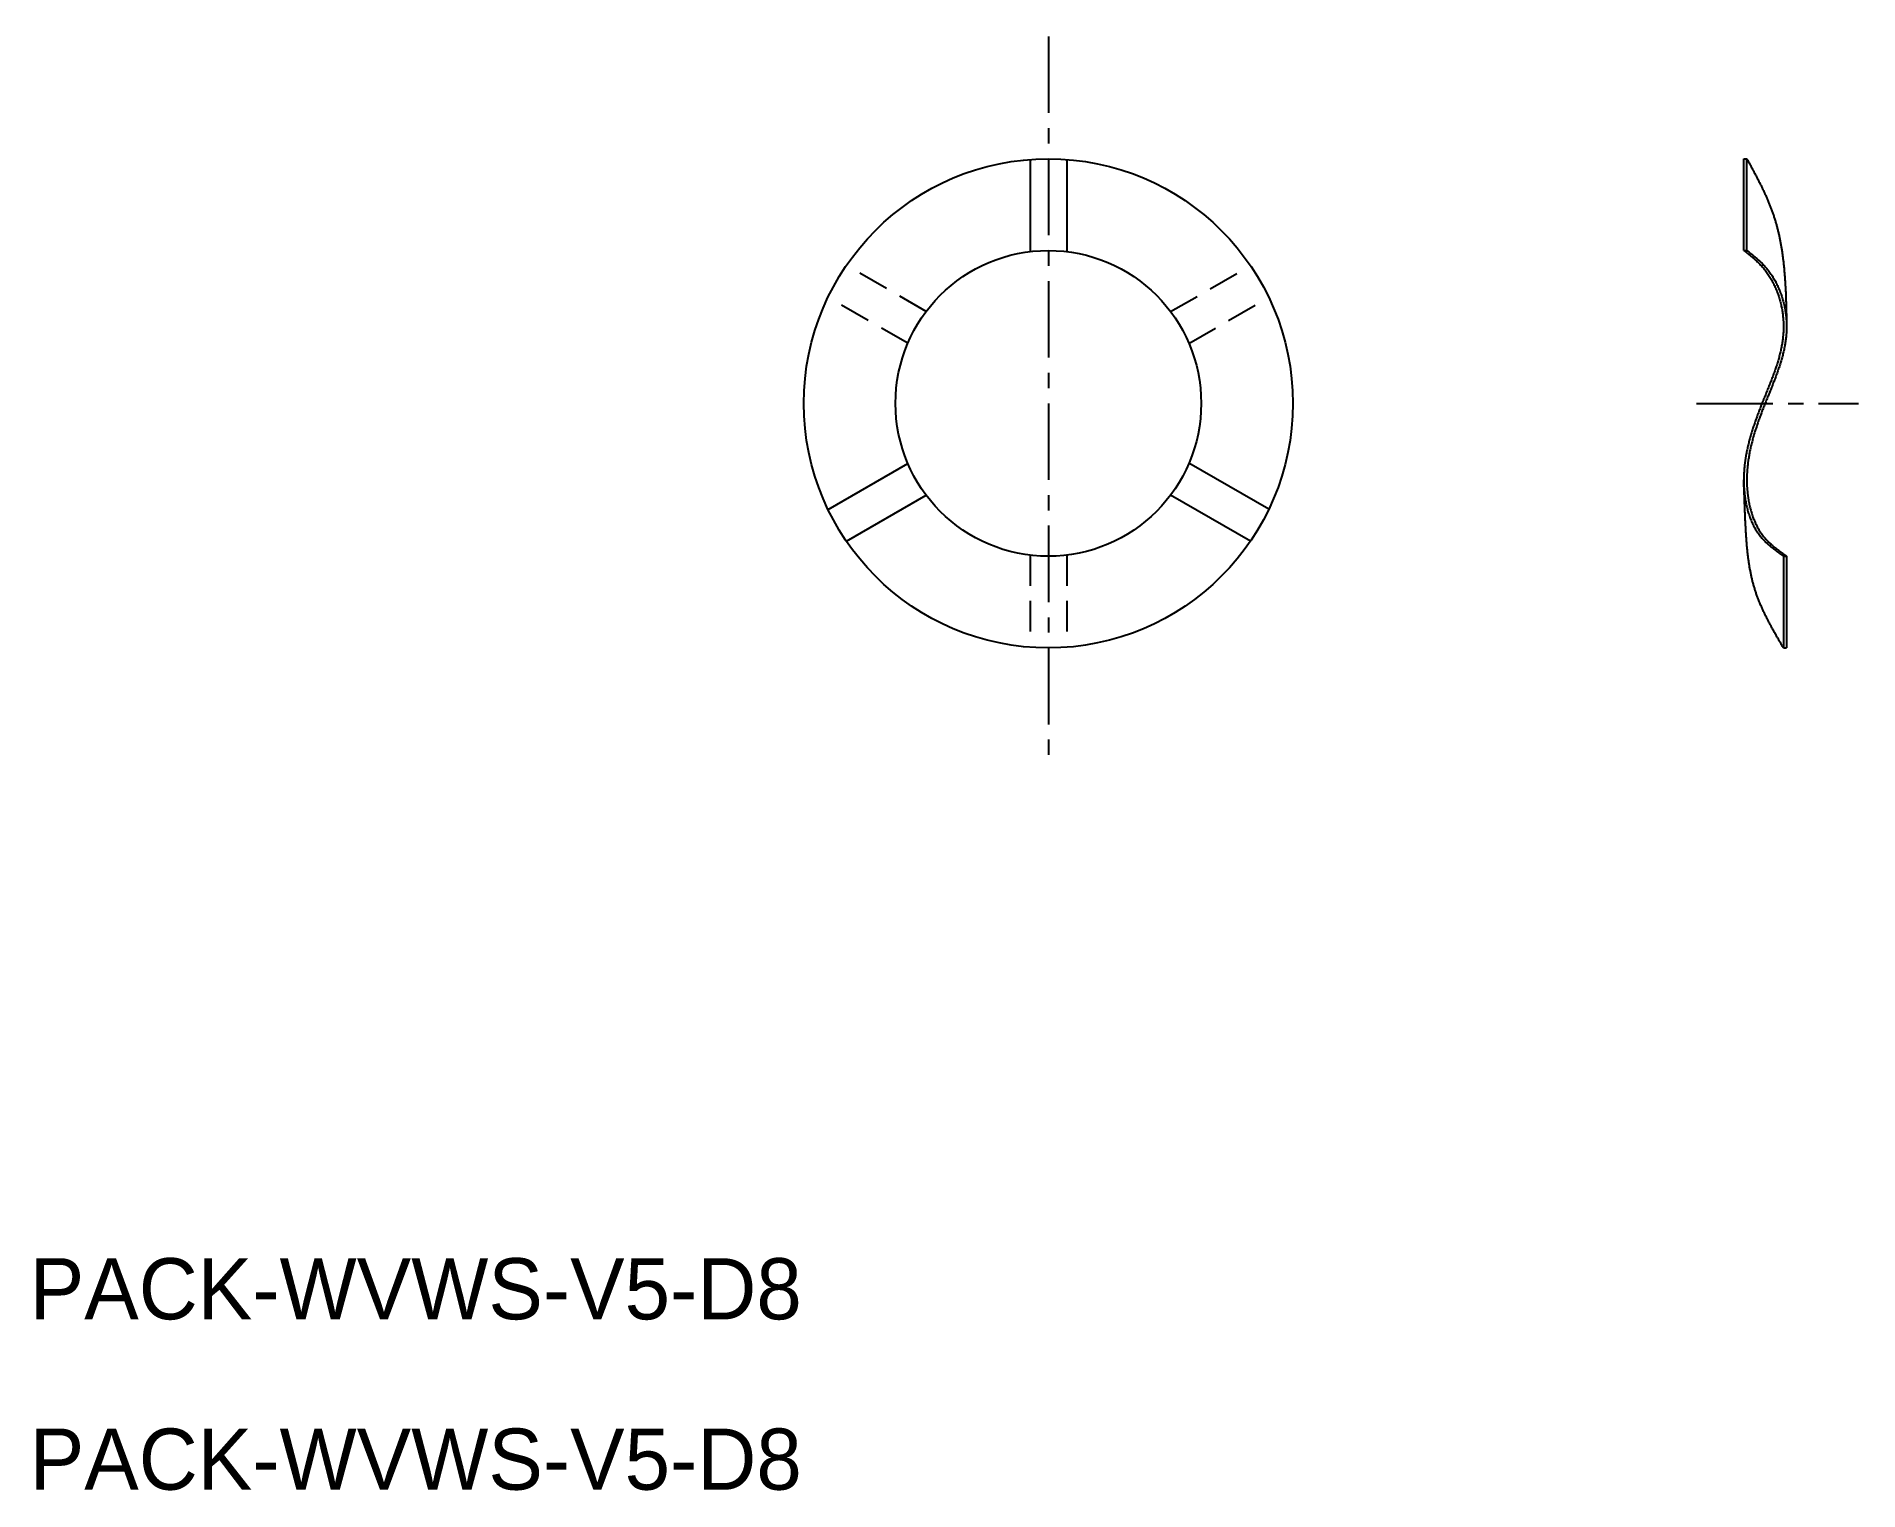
# Model space of a CAD drawing. Extents: x 76.9 to 106.7, y 15.7 to 39.5.
import ezdxf

# ---------------------------------------------------------------- set-up
doc = ezdxf.new("R2010")
doc.units = 0
doc.linetypes.add('CENTER', pattern=[2, 1.25, -0.25, 0.25, -0.25])
doc.linetypes.add('DASHED', pattern=[0.75, 0.5, -0.25])
doc.layers.get('0').update_dxf_attribs({"linetype": 'CONTINUOUS'})
doc.layers.add('CENTER', color=1, linetype='CENTER')

msp = doc.modelspace()

# ---------------------------------------------------------------- linework, layer by layer
at = {"color": 7, "linetype": 'CONTINUOUS'}
for p, q in [((93.11, 37.473), (93.11, 35.966)), ((93.71, 37.473), (93.71, 35.966)), ((104.785, 37.484), (104.835, 37.484)), ((104.785, 35.984), (104.785, 37.484)), ((104.835, 35.984), (104.835, 37.484)), ((104.785, 35.984), (104.835, 35.984)), ((89.804, 31.749), (91.109, 32.502)), ((97.013, 31.751), (95.708, 32.504)), ((90.104, 31.229), (91.409, 31.982)), ((96.713, 31.231), (95.408, 31.984)), ((105.435, 30.984), (105.435, 29.484)), ((105.435, 30.984), (105.485, 30.984)), ((105.485, 30.984), (105.485, 29.484)), ((105.435, 29.484), (105.485, 29.484))]:
    msp.add_line(p, q, dxfattribs=at)
at = {"color": 3, "linetype": 'DASHED'}
for p, q in [((91.409, 34.986), (90.104, 35.739)), ((95.408, 34.984), (96.713, 35.737)), ((91.109, 34.466), (89.804, 35.22)), ((95.708, 34.464), (97.013, 35.218)), ((93.11, 31.002), (93.11, 29.495)), ((93.71, 31.002), (93.71, 29.496))]:
    msp.add_line(p, q, dxfattribs=at)
at = {"color": 7}
for points in [[(104.835, 37.484, 0), (104.842, 37.471, 0), (104.849, 37.458, 0), (104.856, 37.444, 0), (104.863, 37.431, 0), (104.871, 37.418, 0), (104.878, 37.404, 0), (104.885, 37.391, 0), (104.892, 37.378, 0), (104.899, 37.365, 0), (104.907, 37.351, 0), (104.914, 37.338, 0), (104.921, 37.325, 0), (104.928, 37.311, 0), (104.935, 37.298, 0), (104.942, 37.285, 0), (104.949, 37.272, 0), (104.957, 37.258, 0), (104.964, 37.245, 0), (104.971, 37.231, 0), (104.978, 37.218, 0), (104.985, 37.205, 0), (104.992, 37.191, 0), (104.999, 37.178, 0), (105.005, 37.165, 0), (105.012, 37.151, 0), (105.019, 37.138, 0), (105.026, 37.124, 0), (105.033, 37.111, 0), (105.04, 37.098, 0), (105.046, 37.084, 0), (105.053, 37.071, 0), (105.06, 37.057, 0), (105.067, 37.044, 0), (105.073, 37.03, 0), (105.08, 37.017, 0), (105.086, 37.003, 0), (105.093, 36.99, 0), (105.099, 36.976, 0), (105.106, 36.963, 0), (105.112, 36.949, 0), (105.119, 36.936, 0), (105.125, 36.922, 0), (105.131, 36.908, 0), (105.137, 36.895, 0), (105.143, 36.881, 0), (105.15, 36.867, 0), (105.156, 36.854, 0), (105.162, 36.84, 0), (105.168, 36.826, 0), (105.174, 36.813, 0), (105.179, 36.799, 0), (105.185, 36.785, 0), (105.191, 36.771, 0), (105.197, 36.757, 0), (105.202, 36.744, 0), (105.208, 36.73, 0), (105.213, 36.716, 0), (105.219, 36.702, 0), (105.224, 36.688, 0), (105.23, 36.674, 0), (105.235, 36.66, 0), (105.24, 36.646, 0), (105.245, 36.632, 0), (105.25, 36.618, 0), (105.255, 36.604, 0), (105.26, 36.59, 0), (105.265, 36.576, 0), (105.27, 36.562, 0), (105.275, 36.548, 0), (105.279, 36.533, 0), (105.284, 36.519, 0), (105.288, 36.505, 0), (105.293, 36.491, 0), (105.297, 36.476, 0), (105.301, 36.462, 0), (105.306, 36.448, 0), (105.31, 36.433, 0), (105.314, 36.419, 0), (105.318, 36.405, 0), (105.322, 36.39, 0), (105.326, 36.376, 0), (105.33, 36.361, 0), (105.333, 36.347, 0), (105.337, 36.332, 0), (105.341, 36.318, 0), (105.344, 36.303, 0), (105.348, 36.289, 0), (105.351, 36.274, 0), (105.355, 36.259, 0), (105.358, 36.245, 0), (105.361, 36.23, 0), (105.364, 36.215, 0), (105.367, 36.201, 0), (105.37, 36.186, 0), (105.373, 36.171, 0), (105.376, 36.157, 0), (105.379, 36.142, 0), (105.382, 36.127, 0), (105.385, 36.112, 0), (105.388, 36.098, 0), (105.39, 36.083, 0), (105.393, 36.068, 0), (105.396, 36.053, 0), (105.398, 36.038, 0), (105.401, 36.023, 0), (105.403, 36.009, 0), (105.405, 35.994, 0), (105.408, 35.979, 0), (105.41, 35.964, 0), (105.412, 35.949, 0), (105.414, 35.934, 0), (105.416, 35.919, 0), (105.418, 35.904, 0), (105.42, 35.889, 0), (105.422, 35.874, 0), (105.424, 35.859, 0), (105.426, 35.844, 0), (105.428, 35.829, 0), (105.43, 35.814, 0), (105.432, 35.799, 0), (105.433, 35.784, 0), (105.435, 35.769, 0), (105.437, 35.754, 0), (105.438, 35.739, 0), (105.44, 35.724, 0), (105.441, 35.709, 0), (105.443, 35.694, 0), (105.444, 35.679, 0), (105.446, 35.664, 0), (105.447, 35.649, 0), (105.448, 35.634, 0), (105.45, 35.619, 0), (105.451, 35.604, 0), (105.452, 35.589, 0), (105.453, 35.574, 0), (105.454, 35.559, 0), (105.456, 35.544, 0), (105.457, 35.529, 0), (105.458, 35.514, 0), (105.459, 35.499, 0), (105.46, 35.484, 0), (105.461, 35.469, 0), (105.462, 35.454, 0), (105.463, 35.439, 0), (105.463, 35.424, 0), (105.464, 35.408, 0), (105.465, 35.394, 0), (105.466, 35.379, 0), (105.467, 35.364, 0), (105.467, 35.348, 0), (105.468, 35.333, 0), (105.469, 35.318, 0), (105.47, 35.303, 0), (105.47, 35.288, 0), (105.471, 35.273, 0), (105.472, 35.258, 0), (105.472, 35.243, 0), (105.473, 35.228, 0), (105.473, 35.213, 0), (105.474, 35.198, 0), (105.474, 35.183, 0), (105.475, 35.168, 0), (105.475, 35.153, 0), (105.476, 35.138, 0), (105.476, 35.123, 0), (105.477, 35.108, 0), (105.477, 35.093, 0), (105.478, 35.078, 0), (105.478, 35.063, 0), (105.478, 35.048, 0), (105.479, 35.033, 0), (105.479, 35.019, 0), (105.479, 35.004, 0), (105.48, 34.989, 0), (105.48, 34.974, 0), (105.48, 34.959, 0), (105.481, 34.944, 0), (105.481, 34.929, 0), (105.481, 34.914, 0), (105.482, 34.899, 0), (105.482, 34.884, 0), (105.482, 34.869, 0), (105.483, 34.854, 0), (105.483, 34.839, 0), (105.483, 34.824, 0), (105.483, 34.809, 0), (105.484, 34.794, 0), (105.484, 34.779, 0), (105.484, 34.764, 0), (105.484, 34.749, 0), (105.485, 34.734, 0)], [(104.785, 35.984, 0), (104.8, 35.972, 0), (104.815, 35.96, 0), (104.83, 35.949, 0), (104.845, 35.937, 0), (104.86, 35.925, 0), (104.875, 35.913, 0), (104.89, 35.901, 0), (104.905, 35.888, 0), (104.92, 35.876, 0), (104.934, 35.864, 0), (104.949, 35.851, 0), (104.963, 35.839, 0), (104.977, 35.826, 0), (104.992, 35.813, 0), (105.006, 35.8, 0), (105.019, 35.787, 0), (105.033, 35.774, 0), (105.047, 35.76, 0), (105.06, 35.746, 0), (105.073, 35.733, 0), (105.086, 35.718, 0), (105.098, 35.704, 0), (105.111, 35.69, 0), (105.123, 35.675, 0), (105.135, 35.66, 0), (105.147, 35.644, 0), (105.158, 35.629, 0), (105.169, 35.613, 0), (105.18, 35.597, 0), (105.191, 35.581, 0), (105.202, 35.565, 0), (105.212, 35.549, 0), (105.222, 35.532, 0), (105.232, 35.516, 0), (105.242, 35.499, 0), (105.251, 35.482, 0), (105.26, 35.464, 0), (105.269, 35.447, 0), (105.278, 35.43, 0), (105.286, 35.412, 0), (105.294, 35.394, 0), (105.302, 35.376, 0), (105.31, 35.358, 0), (105.318, 35.34, 0), (105.325, 35.322, 0), (105.332, 35.303, 0), (105.339, 35.285, 0), (105.346, 35.266, 0), (105.352, 35.248, 0), (105.358, 35.229, 0), (105.364, 35.21, 0), (105.37, 35.191, 0), (105.375, 35.172, 0), (105.38, 35.153, 0), (105.385, 35.134, 0), (105.39, 35.115, 0), (105.394, 35.096, 0), (105.399, 35.076, 0), (105.403, 35.057, 0), (105.407, 35.038, 0), (105.41, 35.018, 0), (105.413, 34.999, 0), (105.416, 34.979, 0), (105.419, 34.96, 0), (105.422, 34.94, 0), (105.424, 34.921, 0), (105.426, 34.901, 0), (105.428, 34.882, 0), (105.43, 34.862, 0), (105.431, 34.843, 0), (105.432, 34.823, 0), (105.433, 34.804, 0), (105.434, 34.784, 0), (105.434, 34.765, 0), (105.435, 34.746, 0), (105.435, 34.726, 0), (105.434, 34.707, 0), (105.434, 34.688, 0), (105.433, 34.669, 0), (105.432, 34.649, 0), (105.431, 34.63, 0), (105.429, 34.611, 0), (105.428, 34.592, 0), (105.426, 34.573, 0), (105.424, 34.554, 0), (105.422, 34.535, 0), (105.419, 34.516, 0), (105.417, 34.497, 0), (105.414, 34.478, 0), (105.411, 34.46, 0), (105.408, 34.441, 0), (105.404, 34.422, 0), (105.401, 34.403, 0), (105.397, 34.385, 0), (105.393, 34.366, 0), (105.389, 34.347, 0), (105.385, 34.329, 0), (105.38, 34.31, 0), (105.376, 34.292, 0), (105.371, 34.273, 0), (105.366, 34.255, 0), (105.361, 34.236, 0), (105.356, 34.218, 0), (105.351, 34.199, 0), (105.346, 34.181, 0), (105.34, 34.163, 0), (105.335, 34.144, 0), (105.329, 34.126, 0), (105.323, 34.108, 0), (105.317, 34.089, 0), (105.311, 34.071, 0), (105.305, 34.053, 0), (105.299, 34.035, 0), (105.293, 34.016, 0), (105.286, 33.998, 0), (105.28, 33.98, 0), (105.273, 33.962, 0), (105.267, 33.944, 0), (105.26, 33.925, 0), (105.253, 33.907, 0), (105.246, 33.889, 0), (105.239, 33.871, 0), (105.232, 33.853, 0), (105.225, 33.835, 0), (105.218, 33.817, 0), (105.211, 33.799, 0), (105.204, 33.781, 0), (105.197, 33.763, 0), (105.19, 33.745, 0), (105.183, 33.727, 0), (105.175, 33.709, 0), (105.168, 33.691, 0), (105.161, 33.672, 0), (105.153, 33.654, 0), (105.146, 33.636, 0), (105.139, 33.618, 0), (105.132, 33.6, 0), (105.124, 33.583, 0), (105.117, 33.565, 0), (105.11, 33.547, 0), (105.102, 33.528, 0), (105.095, 33.51, 0), (105.088, 33.492, 0), (105.081, 33.474, 0), (105.074, 33.456, 0), (105.066, 33.438, 0), (105.059, 33.42, 0), (105.052, 33.402, 0), (105.045, 33.384, 0), (105.038, 33.366, 0), (105.031, 33.348, 0), (105.025, 33.33, 0), (105.018, 33.312, 0), (105.011, 33.294, 0), (105.004, 33.276, 0), (104.998, 33.258, 0), (104.991, 33.24, 0), (104.984, 33.222, 0), (104.978, 33.203, 0), (104.972, 33.185, 0), (104.965, 33.167, 0), (104.959, 33.149, 0), (104.953, 33.131, 0), (104.947, 33.113, 0), (104.941, 33.094, 0), (104.935, 33.076, 0), (104.929, 33.058, 0), (104.923, 33.04, 0), (104.917, 33.021, 0), (104.912, 33.003, 0), (104.906, 32.985, 0), (104.901, 32.966, 0), (104.895, 32.948, 0), (104.89, 32.929, 0), (104.885, 32.911, 0), (104.88, 32.893, 0), (104.875, 32.874, 0), (104.87, 32.856, 0), (104.865, 32.837, 0), (104.861, 32.819, 0), (104.856, 32.8, 0), (104.852, 32.782, 0), (104.847, 32.763, 0), (104.843, 32.744, 0), (104.839, 32.725, 0), (104.835, 32.707, 0), (104.831, 32.688, 0), (104.828, 32.669, 0), (104.824, 32.651, 0), (104.821, 32.632, 0), (104.818, 32.613, 0), (104.815, 32.594, 0), (104.812, 32.575, 0), (104.809, 32.556, 0), (104.806, 32.537, 0), (104.803, 32.518, 0), (104.801, 32.499, 0), (104.799, 32.48, 0), (104.797, 32.461, 0), (104.795, 32.441, 0), (104.793, 32.422, 0), (104.791, 32.403, 0), (104.79, 32.384, 0), (104.789, 32.364, 0), (104.788, 32.345, 0), (104.787, 32.325, 0), (104.786, 32.306, 0), (104.785, 32.286, 0), (104.785, 32.267, 0), (104.785, 32.247, 0), (104.785, 32.228, 0), (104.785, 32.208, 0), (104.785, 32.188, 0), (104.786, 32.169, 0), (104.786, 32.149, 0), (104.787, 32.129, 0), (104.788, 32.109, 0), (104.789, 32.089, 0), (104.791, 32.069, 0), (104.793, 32.05, 0), (104.794, 32.03, 0), (104.796, 32.01, 0), (104.799, 31.99, 0), (104.801, 31.97, 0), (104.804, 31.951, 0), (104.807, 31.931, 0), (104.81, 31.911, 0), (104.813, 31.892, 0), (104.817, 31.872, 0), (104.821, 31.852, 0), (104.825, 31.833, 0), (104.829, 31.814, 0), (104.833, 31.794, 0), (104.838, 31.775, 0), (104.843, 31.756, 0), (104.848, 31.737, 0), (104.853, 31.718, 0), (104.859, 31.699, 0), (104.865, 31.68, 0), (104.871, 31.662, 0), (104.877, 31.643, 0), (104.884, 31.625, 0), (104.891, 31.607, 0), (104.898, 31.588, 0), (104.905, 31.571, 0), (104.913, 31.553, 0), (104.921, 31.535, 0), (104.929, 31.518, 0), (104.937, 31.5, 0), (104.946, 31.483, 0), (104.954, 31.466, 0), (104.964, 31.449, 0), (104.973, 31.433, 0), (104.983, 31.416, 0), (104.993, 31.4, 0), (105.003, 31.384, 0), (105.013, 31.368, 0), (105.024, 31.353, 0), (105.035, 31.337, 0), (105.047, 31.322, 0), (105.058, 31.307, 0), (105.07, 31.293, 0), (105.082, 31.278, 0), (105.095, 31.264, 0), (105.108, 31.25, 0), (105.121, 31.236, 0), (105.134, 31.223, 0), (105.147, 31.21, 0), (105.161, 31.197, 0), (105.175, 31.184, 0), (105.189, 31.171, 0), (105.204, 31.159, 0), (105.218, 31.146, 0), (105.233, 31.134, 0), (105.248, 31.122, 0), (105.263, 31.11, 0), (105.278, 31.098, 0), (105.293, 31.087, 0), (105.309, 31.075, 0), (105.324, 31.063, 0), (105.34, 31.052, 0), (105.356, 31.041, 0), (105.371, 31.029, 0), (105.387, 31.018, 0), (105.403, 31.007, 0), (105.419, 30.995, 0), (105.435, 30.984, 0)], [(104.835, 35.984, 0), (104.85, 35.972, 0), (104.865, 35.96, 0), (104.88, 35.949, 0), (104.895, 35.937, 0), (104.91, 35.925, 0), (104.925, 35.913, 0), (104.94, 35.901, 0), (104.955, 35.888, 0), (104.97, 35.876, 0), (104.984, 35.864, 0), (104.999, 35.851, 0), (105.013, 35.839, 0), (105.027, 35.826, 0), (105.042, 35.813, 0), (105.056, 35.8, 0), (105.069, 35.787, 0), (105.083, 35.774, 0), (105.097, 35.76, 0), (105.11, 35.746, 0), (105.123, 35.733, 0), (105.136, 35.718, 0), (105.148, 35.704, 0), (105.161, 35.69, 0), (105.173, 35.675, 0), (105.185, 35.66, 0), (105.197, 35.644, 0), (105.208, 35.629, 0), (105.219, 35.613, 0), (105.23, 35.597, 0), (105.241, 35.581, 0), (105.252, 35.565, 0), (105.262, 35.549, 0), (105.272, 35.532, 0), (105.282, 35.516, 0), (105.292, 35.499, 0), (105.301, 35.482, 0), (105.31, 35.464, 0), (105.319, 35.447, 0), (105.328, 35.43, 0), (105.336, 35.412, 0), (105.344, 35.394, 0), (105.352, 35.376, 0), (105.36, 35.358, 0), (105.368, 35.34, 0), (105.375, 35.322, 0), (105.382, 35.303, 0), (105.389, 35.285, 0), (105.396, 35.266, 0), (105.402, 35.248, 0), (105.408, 35.229, 0), (105.414, 35.21, 0), (105.42, 35.191, 0), (105.425, 35.172, 0), (105.43, 35.153, 0), (105.435, 35.134, 0), (105.44, 35.115, 0), (105.444, 35.096, 0), (105.449, 35.076, 0), (105.453, 35.057, 0), (105.457, 35.038, 0), (105.46, 35.018, 0), (105.463, 34.999, 0), (105.466, 34.979, 0), (105.469, 34.96, 0), (105.472, 34.94, 0), (105.474, 34.921, 0), (105.476, 34.901, 0), (105.478, 34.882, 0), (105.48, 34.862, 0), (105.481, 34.843, 0), (105.482, 34.823, 0), (105.483, 34.804, 0), (105.484, 34.784, 0), (105.484, 34.765, 0), (105.485, 34.746, 0), (105.485, 34.726, 0), (105.484, 34.707, 0), (105.484, 34.688, 0), (105.483, 34.669, 0), (105.482, 34.649, 0), (105.481, 34.63, 0), (105.479, 34.611, 0), (105.478, 34.592, 0), (105.476, 34.573, 0), (105.474, 34.554, 0), (105.472, 34.535, 0), (105.469, 34.516, 0), (105.467, 34.497, 0), (105.464, 34.478, 0), (105.461, 34.46, 0), (105.458, 34.441, 0), (105.454, 34.422, 0), (105.451, 34.403, 0), (105.447, 34.385, 0), (105.443, 34.366, 0), (105.439, 34.347, 0), (105.435, 34.329, 0), (105.43, 34.31, 0), (105.426, 34.292, 0), (105.421, 34.273, 0), (105.416, 34.255, 0), (105.411, 34.236, 0), (105.406, 34.218, 0), (105.401, 34.199, 0), (105.396, 34.181, 0), (105.39, 34.163, 0), (105.385, 34.144, 0), (105.379, 34.126, 0), (105.373, 34.108, 0), (105.367, 34.089, 0), (105.361, 34.071, 0), (105.355, 34.053, 0), (105.349, 34.035, 0), (105.343, 34.016, 0), (105.336, 33.998, 0), (105.33, 33.98, 0), (105.323, 33.962, 0), (105.317, 33.944, 0), (105.31, 33.925, 0), (105.303, 33.907, 0), (105.296, 33.889, 0), (105.289, 33.871, 0), (105.282, 33.853, 0), (105.275, 33.835, 0), (105.268, 33.817, 0), (105.261, 33.799, 0), (105.254, 33.781, 0), (105.247, 33.763, 0), (105.24, 33.745, 0), (105.233, 33.727, 0), (105.225, 33.709, 0), (105.218, 33.691, 0), (105.211, 33.672, 0), (105.203, 33.654, 0), (105.196, 33.636, 0), (105.189, 33.618, 0), (105.182, 33.6, 0), (105.174, 33.583, 0), (105.167, 33.565, 0), (105.16, 33.547, 0), (105.152, 33.528, 0), (105.145, 33.51, 0), (105.138, 33.492, 0), (105.131, 33.474, 0), (105.124, 33.456, 0), (105.116, 33.438, 0), (105.109, 33.42, 0), (105.102, 33.402, 0), (105.095, 33.384, 0), (105.088, 33.366, 0), (105.081, 33.348, 0), (105.075, 33.33, 0), (105.068, 33.312, 0), (105.061, 33.294, 0), (105.054, 33.276, 0), (105.048, 33.258, 0), (105.041, 33.24, 0), (105.034, 33.222, 0), (105.028, 33.203, 0), (105.022, 33.185, 0), (105.015, 33.167, 0), (105.009, 33.149, 0), (105.003, 33.131, 0), (104.997, 33.113, 0), (104.991, 33.094, 0), (104.985, 33.076, 0), (104.979, 33.058, 0), (104.973, 33.04, 0), (104.967, 33.021, 0), (104.962, 33.003, 0), (104.956, 32.985, 0), (104.951, 32.966, 0), (104.945, 32.948, 0), (104.94, 32.929, 0), (104.935, 32.911, 0), (104.93, 32.893, 0), (104.925, 32.874, 0), (104.92, 32.856, 0), (104.915, 32.837, 0), (104.911, 32.819, 0), (104.906, 32.8, 0), (104.902, 32.782, 0), (104.897, 32.763, 0), (104.893, 32.744, 0), (104.889, 32.725, 0), (104.885, 32.707, 0), (104.881, 32.688, 0), (104.878, 32.669, 0), (104.874, 32.651, 0), (104.871, 32.632, 0), (104.868, 32.613, 0), (104.865, 32.594, 0), (104.862, 32.575, 0), (104.859, 32.556, 0), (104.856, 32.537, 0), (104.853, 32.518, 0), (104.851, 32.499, 0), (104.849, 32.48, 0), (104.847, 32.461, 0), (104.845, 32.441, 0), (104.843, 32.422, 0), (104.841, 32.403, 0), (104.84, 32.384, 0), (104.839, 32.364, 0), (104.838, 32.345, 0), (104.837, 32.325, 0), (104.836, 32.306, 0), (104.835, 32.286, 0), (104.835, 32.267, 0), (104.835, 32.247, 0), (104.835, 32.228, 0), (104.835, 32.208, 0), (104.835, 32.188, 0), (104.836, 32.169, 0), (104.836, 32.149, 0), (104.837, 32.129, 0), (104.838, 32.109, 0), (104.839, 32.089, 0), (104.841, 32.069, 0), (104.843, 32.05, 0), (104.844, 32.03, 0), (104.846, 32.01, 0), (104.849, 31.99, 0), (104.851, 31.97, 0), (104.854, 31.951, 0), (104.857, 31.931, 0), (104.86, 31.911, 0), (104.863, 31.892, 0), (104.867, 31.872, 0), (104.871, 31.852, 0), (104.875, 31.833, 0), (104.879, 31.814, 0), (104.883, 31.794, 0), (104.888, 31.775, 0), (104.893, 31.756, 0), (104.898, 31.737, 0), (104.903, 31.718, 0), (104.909, 31.699, 0), (104.915, 31.68, 0), (104.921, 31.662, 0), (104.927, 31.643, 0), (104.934, 31.625, 0), (104.941, 31.607, 0), (104.948, 31.588, 0), (104.955, 31.571, 0), (104.963, 31.553, 0), (104.971, 31.535, 0), (104.979, 31.518, 0), (104.987, 31.5, 0), (104.996, 31.483, 0), (105.004, 31.466, 0), (105.014, 31.449, 0), (105.023, 31.433, 0), (105.033, 31.416, 0), (105.043, 31.4, 0), (105.053, 31.384, 0), (105.063, 31.368, 0), (105.074, 31.353, 0), (105.085, 31.337, 0), (105.097, 31.322, 0), (105.108, 31.307, 0), (105.12, 31.293, 0), (105.132, 31.278, 0), (105.145, 31.264, 0), (105.158, 31.25, 0), (105.171, 31.236, 0), (105.184, 31.223, 0), (105.197, 31.21, 0), (105.211, 31.197, 0), (105.225, 31.184, 0), (105.239, 31.171, 0), (105.254, 31.159, 0), (105.268, 31.146, 0), (105.283, 31.134, 0), (105.298, 31.122, 0), (105.313, 31.11, 0), (105.328, 31.098, 0), (105.343, 31.087, 0), (105.359, 31.075, 0), (105.374, 31.063, 0), (105.39, 31.052, 0), (105.406, 31.041, 0), (105.421, 31.029, 0), (105.437, 31.018, 0), (105.453, 31.007, 0), (105.469, 30.995, 0), (105.485, 30.984, 0)], [(105.435, 29.484, 0), (105.427, 29.497, 0), (105.419, 29.51, 0), (105.412, 29.523, 0), (105.404, 29.537, 0), (105.396, 29.55, 0), (105.389, 29.563, 0), (105.381, 29.576, 0), (105.373, 29.589, 0), (105.366, 29.602, 0), (105.358, 29.616, 0), (105.351, 29.629, 0), (105.343, 29.642, 0), (105.335, 29.655, 0), (105.328, 29.668, 0), (105.32, 29.681, 0), (105.313, 29.695, 0), (105.305, 29.708, 0), (105.298, 29.721, 0), (105.29, 29.734, 0), (105.283, 29.747, 0), (105.276, 29.761, 0), (105.268, 29.774, 0), (105.261, 29.787, 0), (105.254, 29.8, 0), (105.246, 29.814, 0), (105.239, 29.827, 0), (105.232, 29.84, 0), (105.225, 29.854, 0), (105.218, 29.867, 0), (105.21, 29.88, 0), (105.203, 29.894, 0), (105.196, 29.907, 0), (105.189, 29.92, 0), (105.182, 29.934, 0), (105.176, 29.947, 0), (105.169, 29.96, 0), (105.162, 29.974, 0), (105.155, 29.987, 0), (105.148, 30.001, 0), (105.142, 30.014, 0), (105.135, 30.028, 0), (105.129, 30.041, 0), (105.122, 30.055, 0), (105.116, 30.068, 0), (105.109, 30.082, 0), (105.103, 30.096, 0), (105.097, 30.109, 0), (105.09, 30.123, 0), (105.084, 30.136, 0), (105.078, 30.15, 0), (105.072, 30.164, 0), (105.066, 30.177, 0), (105.06, 30.191, 0), (105.054, 30.205, 0), (105.049, 30.219, 0), (105.043, 30.232, 0), (105.037, 30.246, 0), (105.032, 30.26, 0), (105.026, 30.274, 0), (105.021, 30.288, 0), (105.016, 30.302, 0), (105.01, 30.316, 0), (105.005, 30.33, 0), (105, 30.344, 0), (104.995, 30.358, 0), (104.99, 30.372, 0), (104.985, 30.386, 0), (104.981, 30.4, 0), (104.976, 30.414, 0), (104.971, 30.428, 0), (104.967, 30.442, 0), (104.963, 30.457, 0), (104.958, 30.471, 0), (104.954, 30.485, 0), (104.95, 30.499, 0), (104.946, 30.514, 0), (104.942, 30.528, 0), (104.938, 30.543, 0), (104.934, 30.557, 0), (104.93, 30.571, 0), (104.927, 30.586, 0), (104.923, 30.6, 0), (104.92, 30.615, 0), (104.916, 30.629, 0), (104.913, 30.644, 0), (104.91, 30.659, 0), (104.907, 30.673, 0), (104.904, 30.688, 0), (104.901, 30.702, 0), (104.898, 30.717, 0), (104.895, 30.732, 0), (104.892, 30.747, 0), (104.889, 30.761, 0), (104.886, 30.776, 0), (104.884, 30.791, 0), (104.881, 30.806, 0), (104.879, 30.82, 0), (104.876, 30.835, 0), (104.874, 30.85, 0), (104.872, 30.865, 0), (104.869, 30.88, 0), (104.867, 30.895, 0), (104.865, 30.91, 0), (104.863, 30.924, 0), (104.861, 30.939, 0), (104.859, 30.954, 0), (104.857, 30.969, 0), (104.855, 30.984, 0), (104.853, 30.999, 0), (104.851, 31.014, 0), (104.85, 31.029, 0), (104.848, 31.044, 0), (104.846, 31.059, 0), (104.845, 31.074, 0), (104.843, 31.09, 0), (104.842, 31.105, 0), (104.84, 31.12, 0), (104.839, 31.135, 0), (104.837, 31.15, 0), (104.836, 31.165, 0), (104.835, 31.18, 0), (104.833, 31.195, 0), (104.832, 31.21, 0), (104.831, 31.225, 0), (104.83, 31.24, 0), (104.829, 31.256, 0), (104.828, 31.271, 0), (104.827, 31.286, 0), (104.826, 31.301, 0), (104.824, 31.316, 0), (104.824, 31.331, 0), (104.823, 31.346, 0), (104.822, 31.361, 0), (104.821, 31.377, 0), (104.82, 31.392, 0), (104.819, 31.407, 0), (104.818, 31.422, 0), (104.817, 31.437, 0), (104.816, 31.452, 0), (104.816, 31.468, 0), (104.815, 31.483, 0), (104.814, 31.498, 0), (104.813, 31.513, 0), (104.813, 31.528, 0), (104.812, 31.543, 0), (104.811, 31.558, 0), (104.81, 31.573, 0), (104.81, 31.589, 0), (104.809, 31.604, 0), (104.808, 31.619, 0), (104.808, 31.634, 0), (104.807, 31.649, 0), (104.806, 31.664, 0), (104.806, 31.679, 0), (104.805, 31.694, 0), (104.804, 31.709, 0), (104.804, 31.724, 0), (104.803, 31.739, 0), (104.803, 31.754, 0), (104.802, 31.769, 0), (104.801, 31.785, 0), (104.801, 31.799, 0), (104.8, 31.814, 0), (104.8, 31.83, 0), (104.799, 31.845, 0), (104.798, 31.86, 0), (104.798, 31.875, 0), (104.797, 31.89, 0), (104.797, 31.905, 0), (104.796, 31.92, 0), (104.795, 31.935, 0), (104.795, 31.95, 0), (104.794, 31.965, 0), (104.794, 31.98, 0), (104.793, 31.995, 0), (104.793, 32.01, 0), (104.792, 32.025, 0), (104.792, 32.039, 0), (104.791, 32.054, 0), (104.791, 32.069, 0), (104.79, 32.084, 0), (104.789, 32.099, 0), (104.789, 32.114, 0), (104.788, 32.129, 0), (104.788, 32.144, 0), (104.787, 32.159, 0), (104.787, 32.174, 0), (104.786, 32.189, 0), (104.786, 32.204, 0), (104.785, 32.219, 0), (104.785, 32.234, 0)]]:
    msp.add_polyline3d(points, dxfattribs=at)
at = {"color": 7, "linetype": 'CONTINUOUS'}
for radius in [4, 2.5]:
    msp.add_circle((93.408, 33.484), radius, dxfattribs=at)
at = {"layer": 'CENTER', "color": 1, "linetype": 'CENTER'}
for p, q in [((93.41, 39.484), (93.41, 27.484)), ((104.009, 33.484), (106.662, 33.484))]:
    msp.add_line(p, q, dxfattribs=at)

# ---------------------------------------------------------------- texts
at = {"color": 7, "linetype": 'CONTINUOUS'}
for p in [(76.744, 18.504), (76.744, 15.718)]:
    msp.add_text('PACK-WVWS-V5-D8', height=1, dxfattribs=at).set_placement(p)

doc.saveas('drawing.dxf')
